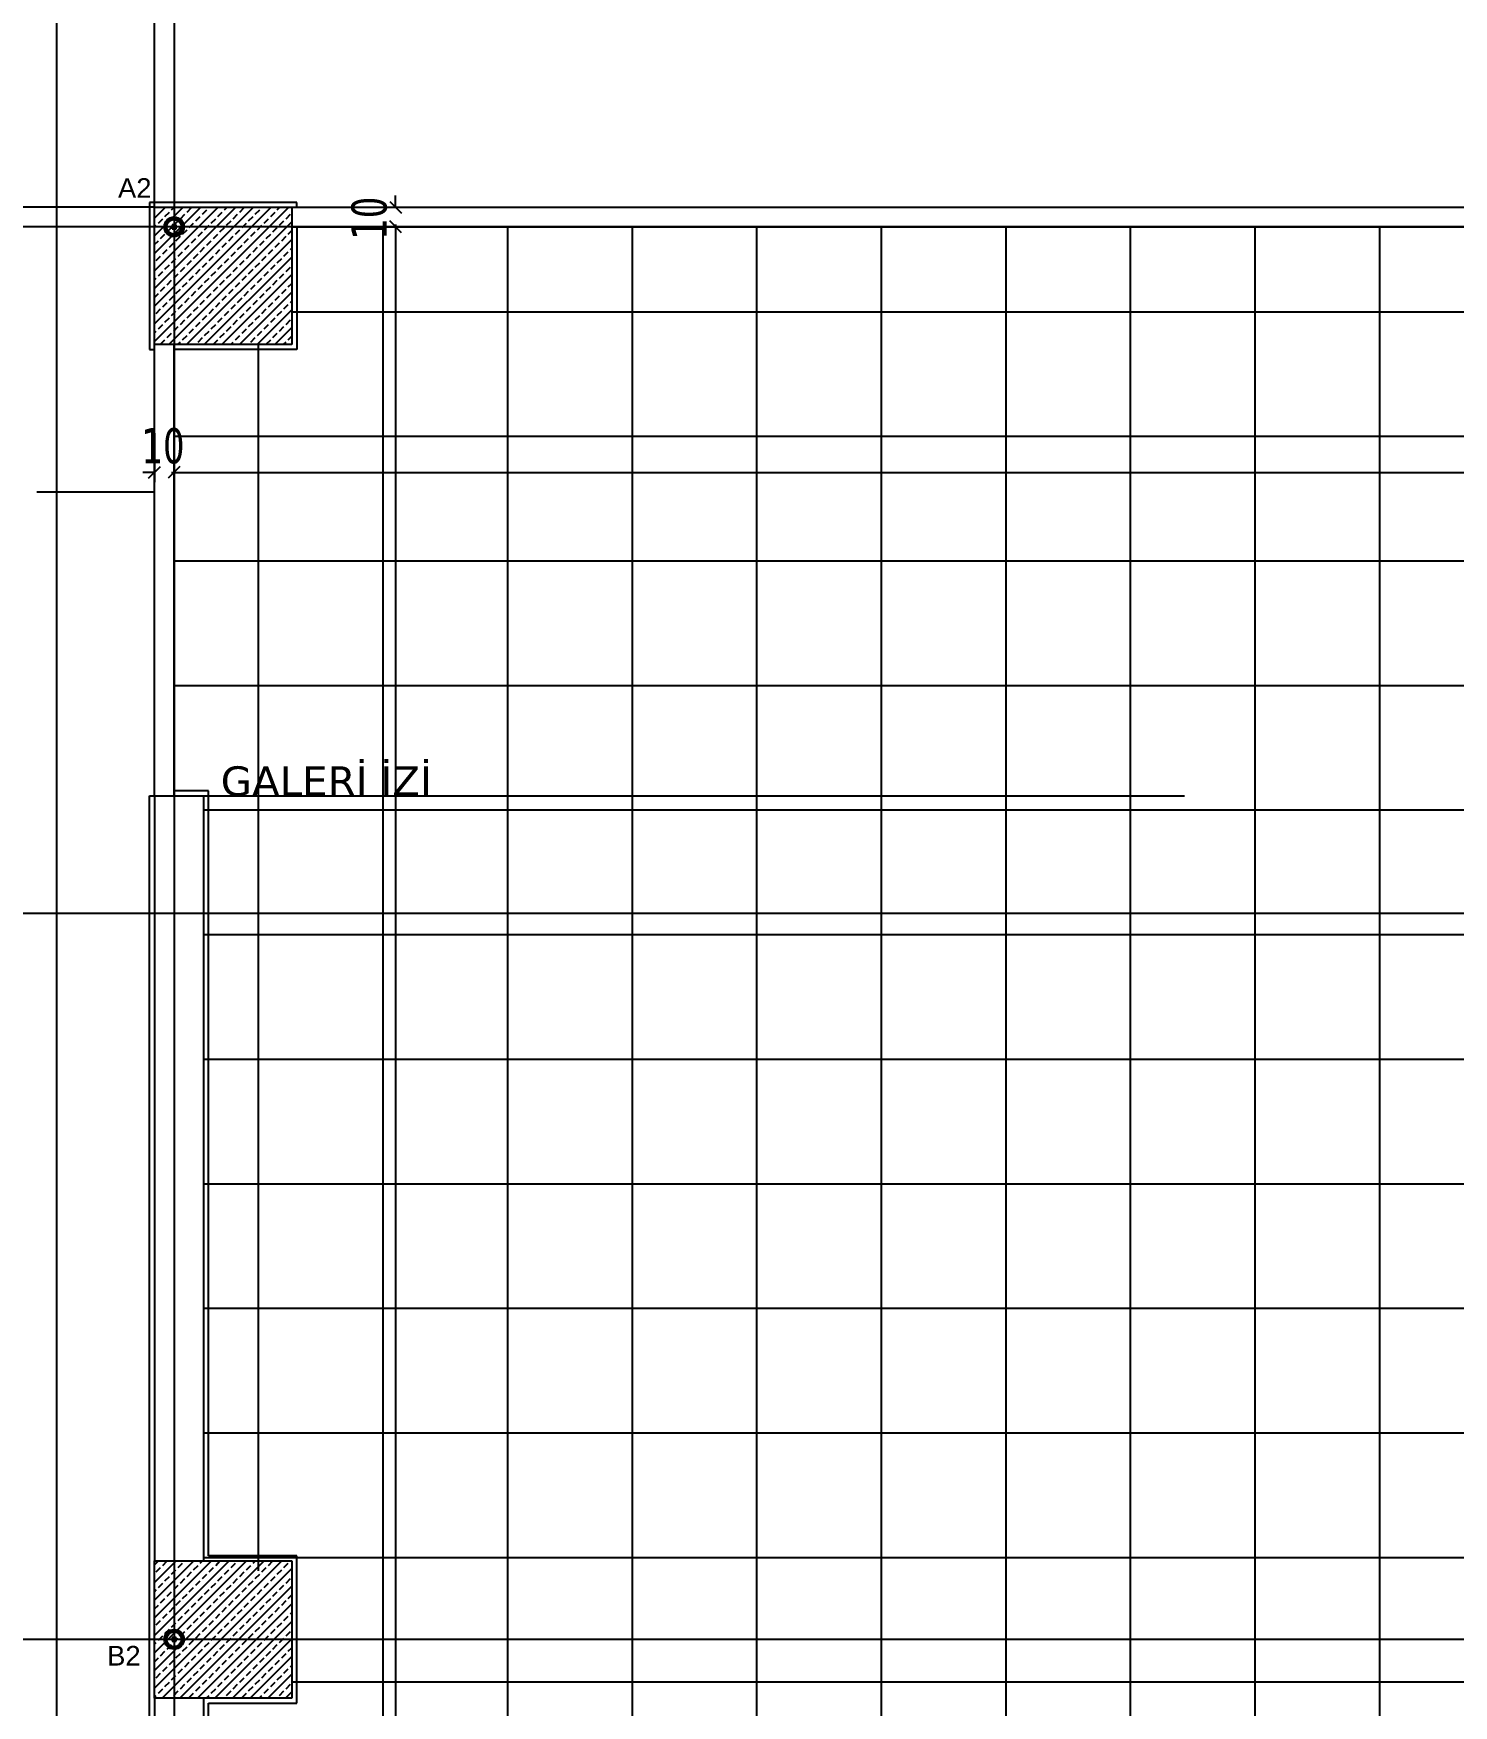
# Model space of a CAD drawing. Header units: millimetres. Extents: x 43168.9 to 43194.6, y -25545.1 to -25543.4.
# Drawn here: x 43171.5315 to 43171.6763, y -25543.9907 to -25543.8202 of the extents above; entities that cross this region are included whole.
import ezdxf
from ezdxf.enums import TextEntityAlignment as Align

# ---------------------------------------------------------------- set-up
doc = ezdxf.new("R2010")
doc.units = ezdxf.units.MM
doc.header["$LTSCALE"] = 200
doc.linetypes.add('DASHDOT2', pattern=[0.5, 0.25, -0.125, 0, -0.125])
doc.linetypes.add('DOT2', pattern=[0.125, 0, -0.125])
for name, color, linetype in [('aks_sgh', 5, 'DASHDOT2'), ('cam_sgh', 1, 'Continuous'), ('duv_sgh', 4, 'Continuous'), ('izd.tas.ust_sgh', 213, 'DOT2'), ('kolon-b.a_sgh', 6, 'Continuous'), ('olcuic_sgh', 183, 'Continuous'), ('siva_sgh', 145, 'Continuous'), ('tarama-betonarme_sgh', 223, 'Continuous'), ('tarama-zemin_sgh', 197, 'Continuous'), ('vaziyet-01_sgh', 33, 'Continuous'), ('yazi-merdi_sgh', 9, 'Continuous')]:
    doc.layers.add(name, color=color, linetype=linetype)
doc.styles.add('1-200', font='arial.ttf', dxfattribs={"height": 60})
doc.styles.add('dim', font='VERDANA.TTF', dxfattribs={"width": 0.7})
doc.styles.add('text1', font='VERDANA.TTF')

msp = doc.modelspace()

# ---------------------------------------------------------------- hatches: boundary and pattern name
h = msp.add_hatch(color=256)
edge = h.paths.add_edge_path()
edge.add_arc((43171.54588, -25543.83992), 0.001, 0, 360)
edge = h.paths.add_edge_path(flags=16)
edge.add_arc((43171.54588, -25543.83992), 0.00075, 0, 360)
h = msp.add_hatch(color=256)
edge = h.paths.add_edge_path()
edge.add_arc((43171.54588, -25543.98392), 0.001, 0, 360)
edge = h.paths.add_edge_path(flags=16)
edge.add_arc((43171.54588, -25543.98392), 0.00075, 0, 360)

# ---------------------------------------------------------------- linework, layer by layer
at = {"color": 0, "linetype": 'ByBlock', "lineweight": -2}
for p, q in [((43171.56786, -25543.83732), (43171.56906, -25543.83852)), ((43171.56906, -25543.84052), (43171.56786, -25543.83932)), ((43171.56906, -25543.84052), (43171.56786, -25543.83932)), ((43171.54608, -25543.83972), (43171.54568, -25543.83972)), ((43171.54568, -25543.83972), (43171.54568, -25543.84012)), ((43171.54568, -25543.84012), (43171.54608, -25543.84012)), ((43171.54595, -25543.83985), (43171.54581, -25543.83999)), ((43171.54595, -25543.83999), (43171.54581, -25543.83985)), ((43171.54608, -25543.84012), (43171.54608, -25543.83972)), ((43171.54328, -25543.86555), (43171.54448, -25543.86435)), ((43171.54648, -25543.86435), (43171.54528, -25543.86555)), ((43171.54648, -25543.86435), (43171.54528, -25543.86555)), ((43171.54608, -25543.98372), (43171.54568, -25543.98372)), ((43171.54568, -25543.98372), (43171.54568, -25543.98412)), ((43171.54568, -25543.98412), (43171.54608, -25543.98412)), ((43171.54595, -25543.98385), (43171.54581, -25543.98399)), ((43171.54595, -25543.98399), (43171.54581, -25543.98385)), ((43171.54608, -25543.98412), (43171.54608, -25543.98372))]:
    msp.add_line(p, q, dxfattribs=at)
at = {"color": 0, "linetype": 'Continuous', "lineweight": -2}
for centre, radius in [((43171.54588, -25543.83992), 0.001), ((43171.54588, -25543.83992), 0.00075), ((43171.54588, -25543.98392), 0.001), ((43171.54588, -25543.98392), 0.00075)]:
    msp.add_circle(centre, radius, dxfattribs=at)
at = {"layer": 'aks_sgh'}
for p, q in [((43171.53388, -25543.74092), (43171.53388, -25544.60992)), ((43171.54588, -25543.74092), (43171.54588, -25544.60992)), ((43172.26688, -25543.83992), (43171.46488, -25543.83992)), ((43172.26688, -25543.90991), (43171.46488, -25543.90991)), ((43172.26688, -25543.98392), (43171.46488, -25543.98392))]:
    msp.add_line(p, q, dxfattribs=at)
at = {"layer": 'cam_sgh'}
for p, q in [((43171.55788, -25543.83792), (43171.71888, -25543.83792)), ((43171.55788, -25543.83992), (43171.71888, -25543.83992)), ((43171.54388, -25543.89792), (43171.54388, -25543.85192)), ((43171.54588, -25543.89792), (43171.54588, -25543.85192))]:
    msp.add_line(p, q, dxfattribs=at)
at = {"layer": 'duv_sgh'}
for p, q in [((43171.54388, -25543.89792), (43171.54388, -25543.97592)), ((43171.54388, -25543.89792), (43171.54888, -25543.89792)), ((43171.54888, -25543.89792), (43171.54888, -25543.97592)), ((43171.54388, -25543.98992), (43171.54388, -25544.09792)), ((43171.54888, -25543.98992), (43171.54888, -25544.09792))]:
    msp.add_line(p, q, dxfattribs=at)
at = {"layer": 'izd.tas.ust_sgh', "ltscale": 0.5}
for p, q in [((43171.54388, -25543.86693), (43171.54388, -25543.80793)), ((43171.53188, -25544.46492), (43171.53188, -25543.86693)), ((43171.53188, -25543.86693), (43171.54388, -25543.86693))]:
    msp.add_line(p, q, dxfattribs=at)
at = {"layer": 'izd.tas.ust_sgh'}
msp.add_line((43171.54888, -25543.89792), (43172.18288, -25543.89792), dxfattribs=at)
at = {"layer": 'kolon-b.a_sgh'}
for p, q in [((43171.54388, -25543.83792), (43171.55788, -25543.83792)), ((43171.54388, -25543.85192), (43171.54388, -25543.83792)), ((43171.55788, -25543.83792), (43171.55788, -25543.85192)), ((43171.55788, -25543.85192), (43171.54388, -25543.85192)), ((43171.54388, -25543.97592), (43171.55788, -25543.97592)), ((43171.54388, -25543.98992), (43171.54388, -25543.97592)), ((43171.55788, -25543.97592), (43171.55788, -25543.98992)), ((43171.55788, -25543.98992), (43171.54388, -25543.98992))]:
    msp.add_line(p, q, dxfattribs=at)
at = {"layer": 'olcuic_sgh'}
for p, q in [((43171.56446, -25543.83792), (43171.56946, -25543.83792)), ((43171.56846, -25543.83792), (43171.56846, -25543.83672)), ((43171.56846, -25543.83967), (43171.56846, -25544.46517)), ((43171.56446, -25543.83992), (43171.56946, -25543.83992)), ((43171.56446, -25543.83992), (43171.56946, -25543.83992)), ((43171.56846, -25543.83992), (43171.56846, -25543.84112)), ((43171.54388, -25543.86095), (43171.54388, -25543.86595)), ((43171.54588, -25543.86095), (43171.54588, -25543.86595)), ((43171.54588, -25543.86095), (43171.54588, -25543.86595)), ((43171.54388, -25543.86495), (43171.54268, -25543.86495)), ((43171.54563, -25543.86495), (43171.82113, -25543.86495)), ((43171.54588, -25543.86495), (43171.54708, -25543.86495))]:
    msp.add_line(p, q, dxfattribs=at)
at = {"layer": 'siva_sgh'}
for p, q in [((43171.55838, -25543.83742), (43171.54338, -25543.83742)), ((43171.54338, -25543.83742), (43171.54338, -25543.83792)), ((43171.54338, -25543.83792), (43171.54338, -25543.85242)), ((43171.55838, -25543.83791), (43171.55838, -25543.83742)), ((43171.55838, -25543.83992), (43171.55838, -25543.85242)), ((43171.54338, -25543.85242), (43171.54388, -25543.85242)), ((43171.55838, -25543.85242), (43171.54588, -25543.85242)), ((43171.54938, -25543.89742), (43171.54588, -25543.89742)), ((43171.54938, -25543.97542), (43171.54938, -25543.89742)), ((43171.54338, -25544.46442), (43171.54338, -25543.89792)), ((43171.54338, -25543.89792), (43171.54388, -25543.89792)), ((43171.55838, -25543.97542), (43171.54938, -25543.97542)), ((43171.55838, -25543.99042), (43171.55838, -25543.97542)), ((43171.54938, -25544.09742), (43171.54938, -25543.99042)), ((43171.54938, -25543.99042), (43171.55838, -25543.99042))]:
    msp.add_line(p, q, dxfattribs=at)
at = {"layer": 'tarama-betonarme_sgh'}
for p, q in [((43171.54388, -25543.83904), (43171.545, -25543.83792)), ((43171.54388, -25543.84083), (43171.54679, -25543.83792)), ((43171.54388, -25543.84263), (43171.54859, -25543.83792)), ((43171.54388, -25543.84442), (43171.55038, -25543.83792)), ((43171.54388, -25543.84622), (43171.55218, -25543.83792)), ((43171.54388, -25543.84802), (43171.55398, -25543.83792)), ((43171.54388, -25543.84981), (43171.55577, -25543.83792)), ((43171.54388, -25543.85161), (43171.55757, -25543.83792)), ((43171.54405, -25543.83796), (43171.5441, -25543.83792)), ((43171.54563, -25543.83819), (43171.54589, -25543.83792)), ((43171.5472, -25543.83841), (43171.54765, -25543.83796)), ((43171.54944, -25543.83796), (43171.54949, -25543.83792)), ((43171.55101, -25543.83819), (43171.55128, -25543.83792)), ((43171.55259, -25543.83841), (43171.55303, -25543.83796)), ((43171.55483, -25543.83796), (43171.55487, -25543.83792)), ((43171.5564, -25543.83819), (43171.55667, -25543.83792)), ((43171.54428, -25543.83953), (43171.54473, -25543.83909)), ((43171.54495, -25543.83886), (43171.5454, -25543.83841)), ((43171.54536, -25543.85192), (43171.55788, -25543.8394)), ((43171.54585, -25543.83976), (43171.5463, -25543.83931)), ((43171.54652, -25543.83909), (43171.54697, -25543.83864)), ((43171.54742, -25543.83998), (43171.54787, -25543.83953)), ((43171.5481, -25543.83931), (43171.54854, -25543.83886)), ((43171.54877, -25543.83864), (43171.54922, -25543.83819)), ((43171.54967, -25543.83953), (43171.55012, -25543.83909)), ((43171.55034, -25543.83886), (43171.55079, -25543.83841)), ((43171.55124, -25543.83976), (43171.55169, -25543.83931)), ((43171.55191, -25543.83909), (43171.55236, -25543.83864)), ((43171.55281, -25543.83998), (43171.55326, -25543.83953)), ((43171.55348, -25543.83931), (43171.55393, -25543.83886)), ((43171.55416, -25543.83864), (43171.55461, -25543.83819)), ((43171.55505, -25543.83953), (43171.5555, -25543.83909)), ((43171.55573, -25543.83886), (43171.55618, -25543.83841)), ((43171.55663, -25543.83976), (43171.55708, -25543.83931)), ((43171.5573, -25543.83909), (43171.55775, -25543.83864)), ((43171.54388, -25543.83993), (43171.54405, -25543.83976)), ((43171.54388, -25543.84173), (43171.54428, -25543.84133)), ((43171.5445, -25543.84111), (43171.54495, -25543.84066)), ((43171.54518, -25543.84043), (43171.54563, -25543.83998)), ((43171.54607, -25543.84133), (43171.54652, -25543.84088)), ((43171.54675, -25543.84066), (43171.5472, -25543.84021)), ((43171.54716, -25543.85192), (43171.55788, -25543.8412)), ((43171.54765, -25543.84156), (43171.5481, -25543.84111)), ((43171.54832, -25543.84088), (43171.54877, -25543.84043)), ((43171.54899, -25543.84021), (43171.54944, -25543.83976)), ((43171.54922, -25543.84178), (43171.54967, -25543.84133)), ((43171.54989, -25543.84111), (43171.55034, -25543.84066)), ((43171.55056, -25543.84043), (43171.55101, -25543.83998)), ((43171.55146, -25543.84133), (43171.55191, -25543.84088)), ((43171.55214, -25543.84066), (43171.55259, -25543.84021)), ((43171.55303, -25543.84156), (43171.55348, -25543.84111)), ((43171.55371, -25543.84088), (43171.55416, -25543.84043)), ((43171.55438, -25543.84021), (43171.55483, -25543.83976)), ((43171.55461, -25543.84178), (43171.55505, -25543.84133)), ((43171.55528, -25543.84111), (43171.55573, -25543.84066)), ((43171.55595, -25543.84043), (43171.5564, -25543.83998)), ((43171.55685, -25543.84133), (43171.5573, -25543.84088)), ((43171.55752, -25543.84066), (43171.55788, -25543.8403)), ((43171.54405, -25543.84335), (43171.5445, -25543.8429)), ((43171.54473, -25543.84268), (43171.54518, -25543.84223)), ((43171.5454, -25543.842), (43171.54585, -25543.84156)), ((43171.5463, -25543.8429), (43171.54675, -25543.84245)), ((43171.54697, -25543.84223), (43171.54742, -25543.84178)), ((43171.54787, -25543.84313), (43171.54832, -25543.84268)), ((43171.54854, -25543.84245), (43171.54899, -25543.842)), ((43171.54896, -25543.85192), (43171.55788, -25543.843)), ((43171.54944, -25543.84335), (43171.54989, -25543.8429)), ((43171.55012, -25543.84268), (43171.55056, -25543.84223)), ((43171.55079, -25543.842), (43171.55124, -25543.84156)), ((43171.55169, -25543.8429), (43171.55214, -25543.84245)), ((43171.55236, -25543.84223), (43171.55281, -25543.84178)), ((43171.55326, -25543.84313), (43171.55371, -25543.84268)), ((43171.55393, -25543.84245), (43171.55438, -25543.842)), ((43171.55483, -25543.84335), (43171.55528, -25543.8429)), ((43171.5555, -25543.84268), (43171.55595, -25543.84223)), ((43171.55618, -25543.842), (43171.55663, -25543.84156)), ((43171.55708, -25543.8429), (43171.55752, -25543.84245)), ((43171.55775, -25543.84223), (43171.55788, -25543.8421)), ((43171.54428, -25543.84492), (43171.54473, -25543.84447)), ((43171.54495, -25543.84425), (43171.5454, -25543.8438)), ((43171.54563, -25543.84358), (43171.54607, -25543.84313)), ((43171.54585, -25543.84515), (43171.5463, -25543.8447)), ((43171.54652, -25543.84447), (43171.54697, -25543.84402)), ((43171.5472, -25543.8438), (43171.54765, -25543.84335)), ((43171.5481, -25543.8447), (43171.54854, -25543.84425)), ((43171.54877, -25543.84402), (43171.54922, -25543.84358)), ((43171.54967, -25543.84492), (43171.55012, -25543.84447)), ((43171.55034, -25543.84425), (43171.55079, -25543.8438)), ((43171.55075, -25543.85192), (43171.55788, -25543.84479)), ((43171.55101, -25543.84358), (43171.55146, -25543.84313)), ((43171.55124, -25543.84515), (43171.55169, -25543.8447)), ((43171.55191, -25543.84447), (43171.55236, -25543.84402)), ((43171.55259, -25543.8438), (43171.55303, -25543.84335)), ((43171.55348, -25543.8447), (43171.55393, -25543.84425)), ((43171.55416, -25543.84402), (43171.55461, -25543.84358)), ((43171.55505, -25543.84492), (43171.5555, -25543.84447)), ((43171.55573, -25543.84425), (43171.55618, -25543.8438)), ((43171.5564, -25543.84358), (43171.55685, -25543.84313)), ((43171.55663, -25543.84515), (43171.55708, -25543.8447)), ((43171.5573, -25543.84447), (43171.55775, -25543.84402)), ((43171.54388, -25543.84532), (43171.54405, -25543.84515)), ((43171.5445, -25543.84649), (43171.54495, -25543.84605)), ((43171.54518, -25543.84582), (43171.54563, -25543.84537)), ((43171.54607, -25543.84672), (43171.54652, -25543.84627)), ((43171.54675, -25543.84605), (43171.5472, -25543.8456)), ((43171.54742, -25543.84537), (43171.54787, -25543.84492)), ((43171.54765, -25543.84694), (43171.5481, -25543.84649)), ((43171.54832, -25543.84627), (43171.54877, -25543.84582)), ((43171.54899, -25543.8456), (43171.54944, -25543.84515)), ((43171.54989, -25543.84649), (43171.55034, -25543.84605)), ((43171.55056, -25543.84582), (43171.55101, -25543.84537)), ((43171.55146, -25543.84672), (43171.55191, -25543.84627)), ((43171.55214, -25543.84605), (43171.55259, -25543.8456)), ((43171.55281, -25543.84537), (43171.55326, -25543.84492)), ((43171.55303, -25543.84694), (43171.55348, -25543.84649)), ((43171.55371, -25543.84627), (43171.55416, -25543.84582)), ((43171.55438, -25543.8456), (43171.55483, -25543.84515)), ((43171.55528, -25543.84649), (43171.55573, -25543.84605)), ((43171.55595, -25543.84582), (43171.5564, -25543.84537)), ((43171.55685, -25543.84672), (43171.5573, -25543.84627)), ((43171.55752, -25543.84605), (43171.55788, -25543.84569)), ((43171.54388, -25543.84712), (43171.54428, -25543.84672)), ((43171.54473, -25543.84807), (43171.54518, -25543.84762)), ((43171.5454, -25543.84739), (43171.54585, -25543.84694)), ((43171.5463, -25543.84829), (43171.54675, -25543.84784)), ((43171.54697, -25543.84762), (43171.54742, -25543.84717)), ((43171.54787, -25543.84851), (43171.54832, -25543.84807)), ((43171.54854, -25543.84784), (43171.54899, -25543.84739)), ((43171.54922, -25543.84717), (43171.54967, -25543.84672)), ((43171.55012, -25543.84807), (43171.55056, -25543.84762)), ((43171.55079, -25543.84739), (43171.55124, -25543.84694)), ((43171.55169, -25543.84829), (43171.55214, -25543.84784)), ((43171.55236, -25543.84762), (43171.55281, -25543.84717)), ((43171.55255, -25543.85192), (43171.55788, -25543.84659)), ((43171.55326, -25543.84851), (43171.55371, -25543.84807)), ((43171.55393, -25543.84784), (43171.55438, -25543.84739)), ((43171.55461, -25543.84717), (43171.55505, -25543.84672)), ((43171.5555, -25543.84807), (43171.55595, -25543.84762)), ((43171.55618, -25543.84739), (43171.55663, -25543.84694)), ((43171.55708, -25543.84829), (43171.55752, -25543.84784)), ((43171.55775, -25543.84762), (43171.55788, -25543.84749)), ((43171.54405, -25543.84874), (43171.5445, -25543.84829)), ((43171.54428, -25543.85031), (43171.54473, -25543.84986)), ((43171.54495, -25543.84964), (43171.5454, -25543.84919)), ((43171.54563, -25543.84896), (43171.54607, -25543.84851)), ((43171.54652, -25543.84986), (43171.54697, -25543.84941)), ((43171.5472, -25543.84919), (43171.54765, -25543.84874)), ((43171.5481, -25543.85009), (43171.54854, -25543.84964)), ((43171.54877, -25543.84941), (43171.54922, -25543.84896)), ((43171.54944, -25543.84874), (43171.54989, -25543.84829)), ((43171.54967, -25543.85031), (43171.55012, -25543.84986)), ((43171.55034, -25543.84964), (43171.55079, -25543.84919)), ((43171.55101, -25543.84896), (43171.55146, -25543.84851)), ((43171.55191, -25543.84986), (43171.55236, -25543.84941)), ((43171.55259, -25543.84919), (43171.55303, -25543.84874)), ((43171.55348, -25543.85009), (43171.55393, -25543.84964)), ((43171.55416, -25543.84941), (43171.55461, -25543.84896)), ((43171.55434, -25543.85192), (43171.55788, -25543.84838)), ((43171.55483, -25543.84874), (43171.55528, -25543.84829)), ((43171.55505, -25543.85031), (43171.5555, -25543.84986)), ((43171.55573, -25543.84964), (43171.55618, -25543.84919)), ((43171.5564, -25543.84896), (43171.55685, -25543.84851)), ((43171.5573, -25543.84986), (43171.55775, -25543.84941)), ((43171.54388, -25543.85071), (43171.54405, -25543.85054)), ((43171.5445, -25543.85188), (43171.54495, -25543.85143)), ((43171.54518, -25543.85121), (43171.54563, -25543.85076)), ((43171.54585, -25543.85054), (43171.5463, -25543.85009)), ((43171.54675, -25543.85143), (43171.5472, -25543.85098)), ((43171.54742, -25543.85076), (43171.54787, -25543.85031)), ((43171.54832, -25543.85166), (43171.54877, -25543.85121)), ((43171.54899, -25543.85098), (43171.54944, -25543.85054)), ((43171.54989, -25543.85188), (43171.55034, -25543.85143)), ((43171.55056, -25543.85121), (43171.55101, -25543.85076)), ((43171.55124, -25543.85054), (43171.55169, -25543.85009)), ((43171.55214, -25543.85143), (43171.55259, -25543.85098)), ((43171.55281, -25543.85076), (43171.55326, -25543.85031)), ((43171.55371, -25543.85166), (43171.55416, -25543.85121)), ((43171.55438, -25543.85098), (43171.55483, -25543.85054)), ((43171.55528, -25543.85188), (43171.55573, -25543.85143)), ((43171.55595, -25543.85121), (43171.5564, -25543.85076)), ((43171.55614, -25543.85192), (43171.55788, -25543.85018)), ((43171.55663, -25543.85054), (43171.55708, -25543.85009)), ((43171.55752, -25543.85143), (43171.55788, -25543.85108)), ((43171.54626, -25543.85192), (43171.54652, -25543.85166)), ((43171.54806, -25543.85192), (43171.5481, -25543.85188)), ((43171.55165, -25543.85192), (43171.55191, -25543.85166)), ((43171.55345, -25543.85192), (43171.55348, -25543.85188)), ((43171.55704, -25543.85192), (43171.5573, -25543.85166)), ((43171.54388, -25543.97633), (43171.54429, -25543.97592)), ((43171.54388, -25543.97813), (43171.54609, -25543.97592)), ((43171.54388, -25543.97992), (43171.54788, -25543.97592)), ((43171.54388, -25543.98172), (43171.54968, -25543.97592)), ((43171.54388, -25543.98352), (43171.55148, -25543.97592)), ((43171.54388, -25543.98531), (43171.55327, -25543.97592)), ((43171.54388, -25543.98711), (43171.55507, -25543.97592)), ((43171.54388, -25543.9889), (43171.55686, -25543.97592)), ((43171.54473, -25543.97638), (43171.54518, -25543.97593)), ((43171.54697, -25543.97593), (43171.54699, -25543.97592)), ((43171.54854, -25543.97616), (43171.54878, -25543.97592)), ((43171.55012, -25543.97638), (43171.55056, -25543.97593)), ((43171.55236, -25543.97593), (43171.55237, -25543.97592)), ((43171.55393, -25543.97616), (43171.55417, -25543.97592)), ((43171.5555, -25543.97638), (43171.55595, -25543.97593)), ((43171.55775, -25543.97593), (43171.55776, -25543.97592)), ((43171.54405, -25543.97705), (43171.5445, -25543.97661)), ((43171.54466, -25543.98992), (43171.55788, -25543.9767)), ((43171.54495, -25543.97795), (43171.5454, -25543.9775)), ((43171.54563, -25543.97728), (43171.54607, -25543.97683)), ((43171.5463, -25543.97661), (43171.54675, -25543.97616)), ((43171.54652, -25543.97818), (43171.54697, -25543.97773)), ((43171.5472, -25543.9775), (43171.54765, -25543.97705)), ((43171.54787, -25543.97683), (43171.54832, -25543.97638)), ((43171.54877, -25543.97773), (43171.54922, -25543.97728)), ((43171.54944, -25543.97705), (43171.54989, -25543.97661)), ((43171.55034, -25543.97795), (43171.55079, -25543.9775)), ((43171.55101, -25543.97728), (43171.55146, -25543.97683)), ((43171.55169, -25543.97661), (43171.55214, -25543.97616)), ((43171.55191, -25543.97818), (43171.55236, -25543.97773)), ((43171.55259, -25543.9775), (43171.55303, -25543.97705)), ((43171.55326, -25543.97683), (43171.55371, -25543.97638)), ((43171.55416, -25543.97773), (43171.55461, -25543.97728)), ((43171.55483, -25543.97705), (43171.55528, -25543.97661)), ((43171.55573, -25543.97795), (43171.55618, -25543.9775)), ((43171.5564, -25543.97728), (43171.55685, -25543.97683)), ((43171.55708, -25543.97661), (43171.55752, -25543.97616)), ((43171.5573, -25543.97818), (43171.55775, -25543.97773)), ((43171.54388, -25543.97903), (43171.54405, -25543.97885)), ((43171.54428, -25543.97863), (43171.54473, -25543.97818)), ((43171.54518, -25543.97952), (43171.54563, -25543.97908)), ((43171.54585, -25543.97885), (43171.5463, -25543.9784)), ((43171.54646, -25543.98992), (43171.55788, -25543.9785)), ((43171.54675, -25543.97975), (43171.5472, -25543.9793)), ((43171.54742, -25543.97908), (43171.54787, -25543.97863)), ((43171.5481, -25543.9784), (43171.54854, -25543.97795)), ((43171.54899, -25543.9793), (43171.54944, -25543.97885)), ((43171.54967, -25543.97863), (43171.55012, -25543.97818)), ((43171.55056, -25543.97952), (43171.55101, -25543.97908)), ((43171.55124, -25543.97885), (43171.55169, -25543.9784)), ((43171.55214, -25543.97975), (43171.55259, -25543.9793)), ((43171.55281, -25543.97908), (43171.55326, -25543.97863)), ((43171.55348, -25543.9784), (43171.55393, -25543.97795)), ((43171.55438, -25543.9793), (43171.55483, -25543.97885)), ((43171.55505, -25543.97863), (43171.5555, -25543.97818)), ((43171.55595, -25543.97952), (43171.5564, -25543.97908)), ((43171.55663, -25543.97885), (43171.55708, -25543.9784)), ((43171.55752, -25543.97975), (43171.55788, -25543.97939)), ((43171.54388, -25543.98082), (43171.54428, -25543.98042)), ((43171.5445, -25543.9802), (43171.54495, -25543.97975)), ((43171.5454, -25543.9811), (43171.54585, -25543.98065)), ((43171.54607, -25543.98042), (43171.54652, -25543.97997)), ((43171.54697, -25543.98132), (43171.54742, -25543.98087)), ((43171.54765, -25543.98065), (43171.5481, -25543.9802)), ((43171.54825, -25543.98992), (43171.55788, -25543.98029)), ((43171.54832, -25543.97997), (43171.54877, -25543.97952)), ((43171.54854, -25543.98155), (43171.54899, -25543.9811)), ((43171.54922, -25543.98087), (43171.54967, -25543.98042)), ((43171.54989, -25543.9802), (43171.55034, -25543.97975)), ((43171.55079, -25543.9811), (43171.55124, -25543.98065)), ((43171.55146, -25543.98042), (43171.55191, -25543.97997)), ((43171.55236, -25543.98132), (43171.55281, -25543.98087)), ((43171.55303, -25543.98065), (43171.55348, -25543.9802)), ((43171.55371, -25543.97997), (43171.55416, -25543.97952)), ((43171.55393, -25543.98155), (43171.55438, -25543.9811)), ((43171.55461, -25543.98087), (43171.55505, -25543.98042)), ((43171.55528, -25543.9802), (43171.55573, -25543.97975)), ((43171.55618, -25543.9811), (43171.55663, -25543.98065)), ((43171.55685, -25543.98042), (43171.5573, -25543.97997)), ((43171.54405, -25543.98244), (43171.5445, -25543.98199)), ((43171.54473, -25543.98177), (43171.54518, -25543.98132)), ((43171.54563, -25543.98267), (43171.54607, -25543.98222)), ((43171.5463, -25543.98199), (43171.54675, -25543.98155)), ((43171.5472, -25543.98289), (43171.54765, -25543.98244)), ((43171.54787, -25543.98222), (43171.54832, -25543.98177)), ((43171.54877, -25543.98312), (43171.54922, -25543.98267)), ((43171.54944, -25543.98244), (43171.54989, -25543.98199)), ((43171.55005, -25543.98992), (43171.55788, -25543.98209)), ((43171.55012, -25543.98177), (43171.55056, -25543.98132)), ((43171.55101, -25543.98267), (43171.55146, -25543.98222)), ((43171.55169, -25543.98199), (43171.55214, -25543.98155)), ((43171.55259, -25543.98289), (43171.55303, -25543.98244)), ((43171.55326, -25543.98222), (43171.55371, -25543.98177)), ((43171.55416, -25543.98312), (43171.55461, -25543.98267)), ((43171.55483, -25543.98244), (43171.55528, -25543.98199)), ((43171.5555, -25543.98177), (43171.55595, -25543.98132)), ((43171.5564, -25543.98267), (43171.55685, -25543.98222)), ((43171.55708, -25543.98199), (43171.55752, -25543.98155)), ((43171.55775, -25543.98132), (43171.55788, -25543.98119)), ((43171.54388, -25543.98441), (43171.54405, -25543.98424)), ((43171.54428, -25543.98401), (43171.54473, -25543.98357)), ((43171.54495, -25543.98334), (43171.5454, -25543.98289)), ((43171.54518, -25543.98491), (43171.54563, -25543.98446)), ((43171.54585, -25543.98424), (43171.5463, -25543.98379)), ((43171.54652, -25543.98357), (43171.54697, -25543.98312)), ((43171.54742, -25543.98446), (43171.54787, -25543.98401)), ((43171.5481, -25543.98379), (43171.54854, -25543.98334)), ((43171.54899, -25543.98469), (43171.54944, -25543.98424)), ((43171.54967, -25543.98401), (43171.55012, -25543.98357)), ((43171.55034, -25543.98334), (43171.55079, -25543.98289)), ((43171.55056, -25543.98491), (43171.55101, -25543.98446)), ((43171.55124, -25543.98424), (43171.55169, -25543.98379)), ((43171.55184, -25543.98992), (43171.55788, -25543.98388)), ((43171.55191, -25543.98357), (43171.55236, -25543.98312)), ((43171.55281, -25543.98446), (43171.55326, -25543.98401)), ((43171.55348, -25543.98379), (43171.55393, -25543.98334)), ((43171.55438, -25543.98469), (43171.55483, -25543.98424)), ((43171.55505, -25543.98401), (43171.5555, -25543.98357)), ((43171.55573, -25543.98334), (43171.55618, -25543.98289)), ((43171.55595, -25543.98491), (43171.5564, -25543.98446)), ((43171.55663, -25543.98424), (43171.55708, -25543.98379)), ((43171.5573, -25543.98357), (43171.55775, -25543.98312)), ((43171.54388, -25543.98621), (43171.54428, -25543.98581)), ((43171.5445, -25543.98559), (43171.54495, -25543.98514)), ((43171.5454, -25543.98648), (43171.54585, -25543.98604)), ((43171.54607, -25543.98581), (43171.54652, -25543.98536)), ((43171.54675, -25543.98514), (43171.5472, -25543.98469)), ((43171.54697, -25543.98671), (43171.54742, -25543.98626)), ((43171.54765, -25543.98604), (43171.5481, -25543.98559)), ((43171.54832, -25543.98536), (43171.54877, -25543.98491)), ((43171.54922, -25543.98626), (43171.54967, -25543.98581)), ((43171.54989, -25543.98559), (43171.55034, -25543.98514)), ((43171.55079, -25543.98648), (43171.55124, -25543.98604)), ((43171.55146, -25543.98581), (43171.55191, -25543.98536)), ((43171.55214, -25543.98514), (43171.55259, -25543.98469)), ((43171.55236, -25543.98671), (43171.55281, -25543.98626)), ((43171.55303, -25543.98604), (43171.55348, -25543.98559)), ((43171.55364, -25543.98992), (43171.55788, -25543.98568)), ((43171.55371, -25543.98536), (43171.55416, -25543.98491)), ((43171.55461, -25543.98626), (43171.55505, -25543.98581)), ((43171.55528, -25543.98559), (43171.55573, -25543.98514)), ((43171.55618, -25543.98648), (43171.55663, -25543.98604)), ((43171.55685, -25543.98581), (43171.5573, -25543.98536)), ((43171.55752, -25543.98514), (43171.55788, -25543.98478)), ((43171.54405, -25543.98783), (43171.5445, -25543.98738)), ((43171.54473, -25543.98716), (43171.54518, -25543.98671)), ((43171.54563, -25543.98806), (43171.54607, -25543.98761)), ((43171.5463, -25543.98738), (43171.54675, -25543.98693)), ((43171.5472, -25543.98828), (43171.54765, -25543.98783)), ((43171.54787, -25543.98761), (43171.54832, -25543.98716)), ((43171.54854, -25543.98693), (43171.54899, -25543.98648)), ((43171.54944, -25543.98783), (43171.54989, -25543.98738)), ((43171.55012, -25543.98716), (43171.55056, -25543.98671)), ((43171.55101, -25543.98806), (43171.55146, -25543.98761)), ((43171.55169, -25543.98738), (43171.55214, -25543.98693)), ((43171.55259, -25543.98828), (43171.55303, -25543.98783)), ((43171.55326, -25543.98761), (43171.55371, -25543.98716)), ((43171.55393, -25543.98693), (43171.55438, -25543.98648)), ((43171.55483, -25543.98783), (43171.55528, -25543.98738)), ((43171.55544, -25543.98992), (43171.55788, -25543.98748)), ((43171.5555, -25543.98716), (43171.55595, -25543.98671)), ((43171.5564, -25543.98806), (43171.55685, -25543.98761)), ((43171.55708, -25543.98738), (43171.55752, -25543.98693)), ((43171.55775, -25543.98671), (43171.55788, -25543.98658)), ((43171.54388, -25543.9898), (43171.54405, -25543.98963)), ((43171.54428, -25543.9894), (43171.54473, -25543.98895)), ((43171.54495, -25543.98873), (43171.5454, -25543.98828)), ((43171.54585, -25543.98963), (43171.5463, -25543.98918)), ((43171.54652, -25543.98895), (43171.54697, -25543.9885)), ((43171.54742, -25543.98985), (43171.54787, -25543.9894)), ((43171.5481, -25543.98918), (43171.54854, -25543.98873)), ((43171.54877, -25543.9885), (43171.54922, -25543.98806)), ((43171.54915, -25543.98992), (43171.54944, -25543.98963)), ((43171.54967, -25543.9894), (43171.55012, -25543.98895)), ((43171.55034, -25543.98873), (43171.55079, -25543.98828)), ((43171.55124, -25543.98963), (43171.55169, -25543.98918)), ((43171.55191, -25543.98895), (43171.55236, -25543.9885)), ((43171.55281, -25543.98985), (43171.55326, -25543.9894)), ((43171.55348, -25543.98918), (43171.55393, -25543.98873)), ((43171.55416, -25543.9885), (43171.55461, -25543.98806)), ((43171.55454, -25543.98992), (43171.55483, -25543.98963)), ((43171.55505, -25543.9894), (43171.5555, -25543.98895)), ((43171.55573, -25543.98873), (43171.55618, -25543.98828)), ((43171.55663, -25543.98963), (43171.55708, -25543.98918)), ((43171.55723, -25543.98992), (43171.55788, -25543.98927)), ((43171.5573, -25543.98895), (43171.55775, -25543.9885)), ((43171.54556, -25543.98992), (43171.54563, -25543.98985)), ((43171.55095, -25543.98992), (43171.55101, -25543.98985)), ((43171.55633, -25543.98992), (43171.5564, -25543.98985))]:
    msp.add_line(p, q, dxfattribs=at)
at = {"layer": 'tarama-zemin_sgh'}
for p, q in [((43171.5672, -25544.46492), (43171.5672, -25543.83992)), ((43171.5799, -25544.46492), (43171.5799, -25543.83992)), ((43171.5926, -25544.46492), (43171.5926, -25543.83992)), ((43171.6053, -25544.46492), (43171.6053, -25543.83992)), ((43171.618, -25544.46492), (43171.618, -25543.83992)), ((43171.6307, -25544.46492), (43171.6307, -25543.83992)), ((43171.6434, -25544.46492), (43171.6434, -25543.83992)), ((43171.6561, -25544.46492), (43171.6561, -25543.83992)), ((43171.6688, -25544.46492), (43171.6688, -25543.83992)), ((43171.71888, -25543.8486), (43171.55788, -25543.8486)), ((43171.5545, -25543.97692), (43171.5545, -25543.85192)), ((43171.82088, -25543.8613), (43171.54588, -25543.8613)), ((43171.82088, -25543.874), (43171.54588, -25543.874)), ((43171.82088, -25543.8867), (43171.54588, -25543.8867)), ((43171.82088, -25543.8994), (43171.54888, -25543.8994)), ((43171.82088, -25543.9121), (43171.54888, -25543.9121)), ((43171.82088, -25543.9248), (43171.54888, -25543.9248)), ((43171.82088, -25543.9375), (43171.54888, -25543.9375)), ((43171.82088, -25543.9502), (43171.54888, -25543.9502)), ((43171.82088, -25543.9629), (43171.54888, -25543.9629)), ((43171.82088, -25543.9756), (43171.54888, -25543.9756)), ((43171.82088, -25543.9883), (43171.55788, -25543.9883))]:
    msp.add_line(p, q, dxfattribs=at)
at = {"layer": 'vaziyet-01_sgh'}
msp.add_line((43171.54388, -25543.83792), (43171.453, -25543.83792), dxfattribs=at)

# ---------------------------------------------------------------- texts
at = {"layer": 'aks_sgh', "style": '1-200'}
for s, p in [('A2', (43171.54016, -25543.83696)), ('B2', (43171.53905, -25543.98659))]:
    msp.add_text(s, height=0.002, rotation=0, dxfattribs=at).set_placement(p)
at = {"layer": 'olcuic_sgh', "color": 2, "style": 'dim', "width": 0.7}
msp.add_text('10', height=0.0036, rotation=90, dxfattribs=at).set_placement((43171.56755, -25543.84124))
msp.add_text('10', height=0.0036, dxfattribs=at).set_placement((43171.54255, -25543.86403))
at = {"layer": 'yazi-merdi_sgh', "style": 'text1'}
msp.add_text('GALERİ İZİ', height=0.003, dxfattribs=at).set_placement((43171.57216, -25543.89792), align=Align.RIGHT)

doc.saveas('drawing.dxf')
